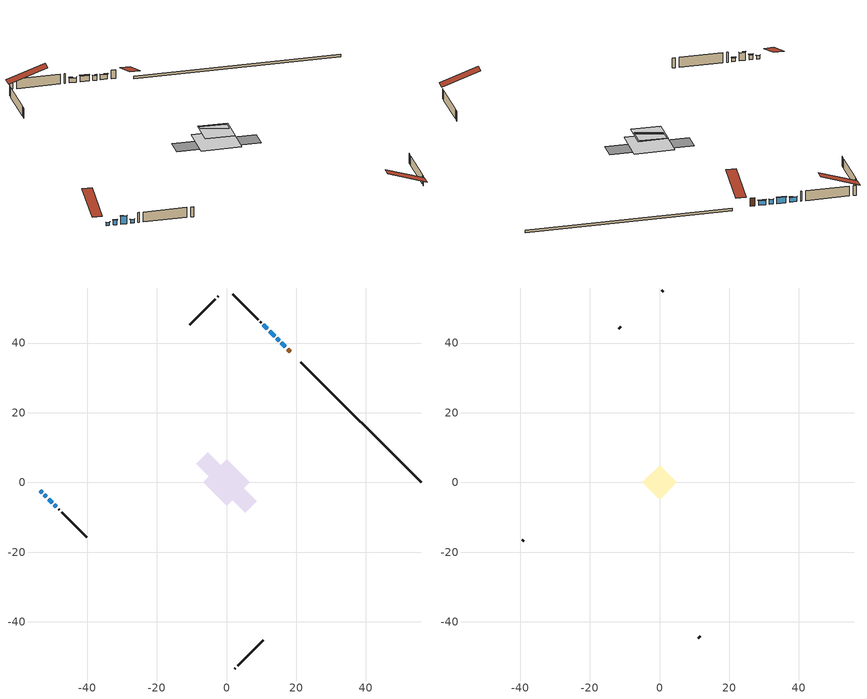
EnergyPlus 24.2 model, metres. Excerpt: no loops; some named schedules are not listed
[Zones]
conditioned space
 floor adiabatic (Floor3 construction): -6.73,0 0,6.73 6.73,0 0,-6.73 z0.61
 floor adiabatic (AdiabaticFloorConstruction): -6.73,0 0,6.73 6.73,0 0,-6.73 z0.61
 floor foundation (Slab1 construction): -8.62,5.39 -5.39,8.62 8.62,-5.39 5.39,-8.62 z0
 wall outside (AdiabaticWallConstruction 1): 18.28,37.52 17.56,38.24 z0.61:2.64
 wall outside (AdiabaticWallConstruction): 16.91,38.9 15.74,40.07 / 15.08,40.72 14.49,41.32 / 11.72,44.08 10.57,45.24 / -52.27,-3.54 -51.69,-4.12 z0.61:1.78; 13.83,41.97 12.38,43.43 z0.61:2.03; -53.43,-2.38 -52.92,-2.89 z0.61:1.37; -51.03,-4.77 -50.04,-5.76 z0.61:2.57; -49.39,-6.42 -48.81,-6.99 z0.61:1.47
 wall outside (Wall1 construction): 2.38,-53.42 2.58,-53.23 / -48.16,-7.65 -47.96,-7.85 / -2.38,53.42 -2.58,53.23 / 9.91,45.89 9.71,46.09 z0.61:3.05
 wall outside (Wall2 construction): 3.24,-52.57 10.51,-45.3 / -47.3,-8.51 -40.03,-15.78 / -3.24,52.57 -10.51,45.3 / 9.06,46.75 1.78,54.02 z0.61:3.05
 wall foundation (FoundationWall1 construction): 55.81,0 21.32,34.48 z0:0.61
 window (WindowConstruction): 16.91,38.9 15.74,40.07 z0.61:1.78
 window (WindowConstruction 1): 15.08,40.72 14.49,41.32 z0.61:1.78
 window (WindowConstruction 2): 13.83,41.97 12.38,43.43 z0.61:2.03
 window (WindowConstruction 3): 11.72,44.09 10.57,45.24 z0.61:1.78
 window (WindowConstruction 4): -53.42,-2.38 -52.92,-2.88 z0.61:1.37
 window (WindowConstruction 5): -52.26,-3.54 -51.69,-4.12 z0.61:1.78
 window (WindowConstruction 6): -51.03,-4.77 -50.05,-5.76 z0.61:2.57
 window (WindowConstruction 7): -49.39,-6.42 -48.81,-6.99 z0.61:1.47
 door (Door): 18.28,37.52 17.56,38.24 z0.61:2.64
 ceiling adiabatic (AdiabaticFloorConstruction): 0,-6.73 6.73,0 0,6.73 -6.73,0 z0.61
attic - vented
 floor to conditioned space (Floor1 construction Reversed): -5.01,0 0,5.01 5.01,0 0,-5.01 z3.05
 floor to conditioned space (Floor2 construction Reversed): -4.51,0 0,4.51 4.51,0 0,-4.51 z3.05
 wall outside (Wall3 construction): 11.17,-44.64 11.64,-44.17 / -39.37,-16.44 -38.9,-16.91 / -11.17,44.64 -11.64,44.17 / 1.13,54.68 0.66,55.15 z0.61:3.05
 roof outside (Roof1 construction): 1.73,-54.08,3.05 -4.82,-47.53,6.13 -6.55,-49.26,6.13 0,-55.81,3.05; -54.08,-1.73,3.05 -47.53,4.82,6.13 -49.26,6.55,6.13 -55.81,0,3.05; -1.73,54.08,3.05 4.82,47.53,6.13 6.55,49.26,6.13 0,55.81,3.05; 18.94,36.87,3.05 12.39,30.32,6.13 14.12,28.6,6.13 20.66,35.14,3.05
shading: 15.63,40.17 17.01,38.79 17.12,38.9 15.74,40.28 z1.93; 14.38,41.42 15.19,40.62 15.29,40.72 14.49,41.53 z1.93; 12.27,43.53 13.94,41.87 14.04,41.97 12.38,43.64 z2.18; 10.46,45.34 11.83,43.98 11.93,44.09 10.57,45.45 z1.93; -52.82,-2.99 -53.53,-2.28 -53.64,-2.38 -52.92,-3.1 z1.52; -51.58,-4.22 -52.37,-3.44 -52.48,-3.54 -51.69,-4.33 z1.93; -49.94,-5.87 -51.14,-4.67 -51.24,-4.77 -50.05,-5.97 z2.72; -48.71,-7.1 -49.49,-6.31 -49.6,-6.42 -48.81,-7.21 z1.62
[Building]
Building 1: Terrain=Suburbs
[Site:Location]
Sydney AP_NS: Latitude {deg}=46.16; Longitude {deg}=-60.05; Time Zone {hr}=-4; Elevation {m}=62; Keep Site Location Information=Yes
[Site:GroundTemperature:Shallow]
2.62187, 0.93492, 0.799824, 1.60037, 4.8141, 8.01286, 10.786, 12.5427, 12.692, 11.2632, 8.56075, 5.46011
[Site:WaterMainsTemperature]
Calculation Method=Schedule; Temperature Schedule=mains temperature schedule
[Material] Roughness=Rough; Thermal Absorptance=0.9
Name | Thickness {m} | Conductivity {W/m-K} | Density {kg/m3} | Specific Heat {J/kg-K} | Solar Absorptance | Visible Absorptance
asphalt or fiberglass shingles | 0.00635 | 0.162714 | 1121.4 | 1465.45 | 0.4 | 0.4
ceiling loosefill ins | 0.254 | 0.0480833 | 16.02 | 1046.75 | 0.7 | 0.7
ceiling loosefill ins 1 | 0.0846667 | 0.0480833 | 16.02 | 1046.75 | 0.7 | 0.7
ceiling stud and cavity | 0.1397 | 0.140171 | 65.682 | 1177.47 | 0.7 | 0.7
ceiling stud and cavity 1 | 0.1397 | 0.0949009 | 65.682 | 1177.47 | 0.7 | 0.7
concrete 4.0 in. | 0.1016 | 1.803125 | 2242.8 | 837.4 | 0.7 | 0.7
concrete 8.0 in. | 0.2032 | 1.803125 | 2242.8 | 837.4 | 0.7 | 0.7
door material | 0.04445 | 0.053851 | 512.64 | 1214.23 | 0.7 | 0.7
exterior vertical ins | 0.00497452 | 0.029427 | 32.04 | 1214.23 | 0.7 | 0.7
floor covering | 0.0127 | 0.0433444 | 54.468 | 1339.84 | 0.6 | 0.6
floor rigid ins | 0.103632 | 0.029427 | 32.04 | 1214.23 | 0.7 | 0.7
floor rigid ins 1; wall rigid ins 1 | 0.512978 | 0.029427 | 32.04 | 1214.23 | 0.7 | 0.7
floor stud and cavity | 0.1397 | 0.359161 | 92.3553 | 1139.71 | 0.7 | 0.7
floor stud and cavity 1 | 0.1397 | 1.75129 | 37.0049 | 1207.88 | 0.7 | 0.7
furniture material conditioned space 1 | 0.1524 | 0.115458 | 640.8 | 1214.23 | 0.6 | 0.6
gypsum board | 0.0127 | 0.160291 | 801 | 837.4 | 0.6 | 0.6
gypsum board 1 | 0.0127 | 0.160291 | 801 | 837.4 | 0.7 | 0.7
osb sheathing 0.5 in. | 0.0127 | 0.115458 | 512.64 | 1214.23 | 0.7 | 0.7
osb sheathing 0.75 in. | 0.01905 | 0.115458 | 512.64 | 1214.23 | 0.7 | 0.7
wall rigid ins | 0.051816 | 0.029427 | 32.04 | 1214.23 | 0.7 | 0.7
wall stud and cavity | 0.1397 | 0.0812061 | 139.0536 | 1170.24 | 0.7 | 0.7
wall stud and cavity 1 | 0.1397 | 0.19304 | 139.0536 | 1170.24 | 0.7 | 0.7
wall stud and cavity 2 | 0.0889 | 6.1454 | 50.32683 | 1063.81 | 0.6 | 0.6
wall stud and cavity 3 | 0.0889 | 0.380278 | 52.3479 | 1209.89 | 0.7 | 0.7
wall stud and cavity 4 | 0.0889 | 0.391764 | 83.0341 | 1211.67 | 0.7 | 0.7
wood siding | 0.0254 | 0.102417 | 544.68 | 1172.36 | 0.4 | 0.4
wood siding 1 | 0.00254 | 0.102417 | 544.68 | 1172.36 | 0.4 | 0.4
wood siding 2; wood siding 3 | 0.0254 | 0.102417 | 544.68 | 1172.36 | 0.7 | 0.7
[WindowMaterial:SimpleGlazingSystem]
Name | U-Factor {W/m2-K} | Solar Heat Gain Coefficient
WindowMaterial | 2.787898 | 0.59
WindowMaterial 1 | 2.77711 | 0.53
WindowMaterial 2 | 2.79244 | 0.62
WindowMaterial 3 | 6.65348 | 0.77
WindowMaterial 4 | 2.76405 | 0.45
WindowMaterial 5 | 2.77597 | 0.52
WindowMaterial 6 | 2.82935 | 0.57
WindowMaterial 7 | 2.770864 | 0.49
[Construction]
AdiabaticFloorConstruction: floor stud and cavity 1, floor rigid ins 1, osb sheathing 0.75 in., floor covering
AdiabaticWallConstruction: wood siding 2, wall rigid ins 1, wall stud and cavity 3, gypsum board
AdiabaticWallConstruction 1: wood siding 3, wall rigid ins 1, wall stud and cavity 3, gypsum board
Door: door material
Floor1 construction Reversed: gypsum board, ceiling stud and cavity, ceiling loosefill ins
Floor2 construction Reversed: gypsum board, ceiling stud and cavity 1, ceiling loosefill ins 1
Floor3 construction: floor stud and cavity, floor rigid ins, osb sheathing 0.75 in., floor covering
FoundationWall1 construction: concrete 8.0 in., gypsum board 1
furniture construction conditioned space 1: furniture material conditioned space 1
PartitionWallConstruction: gypsum board, wall stud and cavity 4, gypsum board
Roof1 construction: asphalt or fiberglass shingles
Slab1 construction: concrete 4.0 in.
Wall1 construction: wood siding, osb sheathing 0.5 in., wall stud and cavity, gypsum board
Wall2 construction: wood siding, wall rigid ins, osb sheathing 0.5 in., wall stud and cavity 1, gypsum board
Wall3 construction: wood siding 1, wall stud and cavity 2
WindowConstruction: WindowMaterial
WindowConstruction 1: WindowMaterial 1
WindowConstruction 2: WindowMaterial 2
WindowConstruction 3: WindowMaterial 3
WindowConstruction 4: WindowMaterial 4
WindowConstruction 5: WindowMaterial 5
WindowConstruction 6: WindowMaterial 6
WindowConstruction 7: WindowMaterial 7
[Zone] Multiplier=1; Part of Total Floor Area=Yes
Name | Volume {m3}
attic - vented | 45.6842
conditioned space | 214
[Space]
Name | Zone | Volume {m3}
attic - vented 1 | attic - vented | 45.6842
conditioned space 1 | conditioned space | 214
[ZoneInfiltration:EffectiveLeakageArea]
infil attic - vented 1: Zone or Space=attic - vented 1; Schedule=Always On Discrete; Effective Air Leakage Area {cm2}=3208.59; Stack Coefficient=0.000384167; Wind Coefficient=1.32428e-05
[ZoneMixing]
whole house fan mix: Zone or Space=attic - vented; Schedule=Always On Continuous; Design Flow Rate Calculation Method=Flow/Zone; Design Flow Rate {m3/s}=0; Source Zone or Space=conditioned space
[SurfaceProperty:ExposedFoundationPerimeter]
Slab1: Exposed Perimeter Calculation Method=TotalExposedPerimeter; Total Exposed Perimeter {m}=48.769
[InternalMass] Zone or ZoneList=conditioned space; Space or SpaceList=conditioned space 1
Name | Construction | Surface Area {m2}
furniture mass conditioned space 1 | furniture construction conditioned space 1 | 108.704
partition wall mass | PartitionWallConstruction | 181.18
[Lights]
interior lighting: Zone or ZoneList or Space or SpaceList=conditioned space 1; Schedule=interior lighting schedule; Design Level Calculation Method=LightingLevel; Lighting Level {W}=343.2; Return Air Fraction=0; Fraction Radiant=0.6; Fraction Visible=0.2; Fraction Replaceable=1
[People]
occupants: Zone or ZoneList or Space or SpaceList=conditioned space 1; Number of People Schedule=occupants schedule; Number of People Calculation Method=People; Number of People=3; Fraction Radiant=0.314171; Sensible Heat Fraction=0.56303; Activity Level Schedule=occupants activity schedule; Carbon Dioxide Generation Rate {m3/s-W}=0; Enable ASHRAE 55 Comfort Warnings=No; Mean Radiant Temperature Calculation Type=EnclosureAveraged
[ElectricEquipment] Zone or ZoneList or Space or SpaceList=conditioned space 1; Design Level Calculation Method=EquipmentLevel
Name | Schedule | Design Level {W} | Fraction Latent | Fraction Radiant | Fraction Lost
clothes dryer | clothes dryer schedule | 140.772 | 0.015 | 0.081 | 0.85
clothes washer | clothes washer schedule | 32.1985 | 0.03 | 0.162 | 0.7
cooking range | cooking range schedule | 215.147 | 0.08 | 0.432 | 0.2
dishwasher | dishwasher schedule | 66.8632 | 0.3 | 0.18 | 0.4
fridge | fridge schedule | 72.9452 | 0 | 0.6 | 0
mech vent bath fan 0 | mech vent bath fan 0 schedule | 50.2 | 0 | 0 | 1
mech vent house fan | mech vent house fan schedule | 19.9167 | 0 | 0 | 0.5
mech vent house fan cfis | mech vent house fan cfis schedule | 0 | 0 | 0 | 0
misc plug loads | misc plug loads schedule | 494.7 | 0.045 | 0.513 | 0.1
whole house fan | Always On Discrete | 0 | 0 | 0 | 1
[OtherEquipment] Zone or ZoneList or Space or SpaceList=conditioned space 1; Design Level Calculation Method=EquipmentLevel
Name | Fuel Type | Schedule | Design Level {W} | Fraction Latent | Fraction Radiant | Fraction Lost
clothes dryer 1 | Electricity | clothes dryer schedule | 0 | 0.015 | 0.081 | 0.85
cooking range 1 | Electricity | cooking range schedule | 0 | 0.08 | 0.432 | 0.2
general water use latent | None | general water use schedule | 62.594 | 1 | 0 | 0
general water use sensible | None | general water use schedule | -61.6891 | 0 | 0.6 | 0
mech vent house fan latent load | None | Always On Discrete | 0 | 1 | 0 | 0
mech vent house fan sensible load | None | Always On Discrete | 0 | 0 | 0 | 0
water heater energy adjustment1 | Electricity | Always On Discrete | 0.01 | 0 | 0 | 1
[ZoneInfiltration:DesignFlowRate] Zone or ZoneList or Space or SpaceList=conditioned space 1; Schedule=Always On Discrete; Design Flow Rate Calculation Method=Flow/Zone; Design Flow Rate {m3/s}=0
infil flow; natural vent flow; whole house fan flow
[ZoneControl:Thermostat]
conditioned space Thermostat: Zone or ZoneList=conditioned space; Control Type Schedule=conditioned space Thermostat Schedule; Control 1=conditioned space temperature setpoint; Temperature Difference Between Cutout And Setpoint {deltaC}=0
[ZoneHVAC:Baseboard:Convective:Electric]
electric baseboard: Availability Schedule=Always On Discrete; Heating Design Capacity {W}=11060.5; Efficiency=1
[Zone equipment]
conditioned space: electric baseboard
[Foundation:Kiva]
Foundation Kiva 1: Initial Indoor Air Temperature {C}=18; Wall Height Above Grade {m}=0.609996; Wall Depth Below Slab {m}=0.2032; Custom Block Material Name 1=exterior vertical ins; Custom Block Depth 1 {m}=0.609996; Custom Block X Position 1 {m}=0.2159; Custom Block Z Position 1 {m}=0
[Foundation:Kiva:Settings]
Soil Conductivity {W/m-K}=0.849921; Soil Density {kg/m3}=1842.3; Soil Specific Heat {J/kg-K}=418.7; Ground Solar Absorptivity=0.9; Ground Thermal Absorptivity=0.9; Ground Surface Roughness {m}=0.03; Far-Field Width {m}=40; Deep-Ground Boundary Condition=ZeroFlux; Deep-Ground Depth {m}=40; Minimum Cell Dimension {m}=0.2; Maximum Cell Growth Coefficient=3; Simulation Timestep=Timestep
[Exterior:Lights]
exterior lighting: Schedule=exterior lighting schedule; Design Level {W}=75.6
[EnergyManagementSystem:GlobalVariable]
infil_program_Qfan
infil_program_Qinf
natural_vent_program_Qnv
natural_vent_program_Qwhf
[EnergyManagementSystem:Sensor]
Name | Output:Variable or Output:Meter Index Key | Output:Variable or Output:Meter
airflow_gain | infil flow | Infiltration Sensible Heat Gain Energy
airflow_gain_1 | natural vent flow | Infiltration Sensible Heat Gain Energy
airflow_gain_2 | whole house fan flow | Infiltration Sensible Heat Gain Energy
airflow_loss | infil flow | Infiltration Sensible Heat Loss Energy
airflow_loss_1 | natural vent flow | Infiltration Sensible Heat Loss Energy
airflow_loss_2 | whole house fan flow | Infiltration Sensible Heat Loss Energy
clg_load_cond |  | Cooling:EnergyTransfer:Zone:CONDITIONED SPACE
clg_sp_s; clg_sp_s_1 | cooling setpoint | Schedule Value
clothes_dryer_exhaust_0_sch_s | clothes dryer exhaust 0 schedule | Schedule Value
conditioned_space_clg_unmet_s | conditioned space | Zone Cooling Setpoint Not Met Time
conditioned_space_htg_unmet_s | conditioned space | Zone Heating Setpoint Not Met Time
cool_season | cooling season schedule | Schedule Value
fridge_tin_s | conditioned space | Zone Mean Air Temperature
htg_load_cond |  | Heating:EnergyTransfer:Zone:CONDITIONED SPACE
htg_sp_s; htg_sp_s_1 | heating setpoint | Schedule Value
ig_ee_conv | clothes dryer | Electric Equipment Convective Heating Energy
ig_ee_conv_2 | cooking range | Electric Equipment Convective Heating Energy
ig_ee_conv_4 | fridge | Electric Equipment Convective Heating Energy
ig_ee_conv_5 | misc plug loads | Electric Equipment Convective Heating Energy
ig_ee_conv_6 | whole house fan | Electric Equipment Convective Heating Energy
ig_ee_rad | clothes dryer | Electric Equipment Radiant Heating Energy
ig_ee_rad_2 | cooking range | Electric Equipment Radiant Heating Energy
ig_ee_rad_4 | fridge | Electric Equipment Radiant Heating Energy
ig_ee_rad_5 | misc plug loads | Electric Equipment Radiant Heating Energy
ig_ee_rad_6 | whole house fan | Electric Equipment Radiant Heating Energy
ig_lgt_conv | interior lighting | Lights Convective Heating Energy
ig_lgt_rad | interior lighting | Lights Radiant Heating Energy
ig_lgt_vis | interior lighting | Lights Visible Radiation Heating Energy
ig_oe_conv | clothes dryer 1 | Other Equipment Convective Heating Energy
ig_oe_conv_1 | cooking range 1 | Other Equipment Convective Heating Energy
ig_oe_conv_2 | general water use latent | Other Equipment Convective Heating Energy
ig_oe_conv_3 | general water use sensible | Other Equipment Convective Heating Energy
ig_oe_conv_4 | water heater energy adjustment1 | Other Equipment Convective Heating Energy
ig_oe_rad | clothes dryer 1 | Other Equipment Radiant Heating Energy
ig_oe_rad_1 | cooking range 1 | Other Equipment Radiant Heating Energy
ig_oe_rad_2 | general water use latent | Other Equipment Radiant Heating Energy
ig_oe_rad_3 | general water use sensible | Other Equipment Radiant Heating Energy
ig_oe_rad_4 | water heater energy adjustment1 | Other Equipment Radiant Heating Energy
ig_ppl_conv | occupants | People Convective Heating Energy
ig_ppl_rad | occupants | People Radiant Heating Energy
im_conv | furniture mass conditioned space 1 | Surface Inside Face Convection Heat Gain Energy
im_conv_1 | partition wall mass | Surface Inside Face Convection Heat Gain Energy
im_ig | furniture mass conditioned space 1 | Surface Inside Face Internal Gains Radiation Heat Gain Energy
im_ig_1 | partition wall mass | Surface Inside Face Internal Gains Radiation Heat Gain Energy
im_lgt | furniture mass conditioned space 1 | Surface Inside Face Lights Radiation Heat Gain Energy
im_lgt_1 | partition wall mass | Surface Inside Face Lights Radiation Heat Gain Energy
im_sol | furniture mass conditioned space 1 | Surface Inside Face Solar Radiation Heat Gain Energy
im_sol_1 | partition wall mass | Surface Inside Face Solar Radiation Heat Gain Energy
im_surf | furniture mass conditioned space 1 | Surface Inside Face Net Surface Thermal Radiation Heat Gain Energy
im_surf_1 | partition wall mass | Surface Inside Face Net Surface Thermal Radiation Heat Gain Energy
mech_vent_bath_fan_0_sch_s | mech vent bath fan 0 schedule | Schedule Value
mv_conv | mech vent bath fan 0 | Electric Equipment Convective Heating Energy
mv_conv_1 | mech vent house fan | Electric Equipment Convective Heating Energy
mv_conv_2 | mech vent house fan cfis | Electric Equipment Convective Heating Energy
mv_conv_3 | mech vent house fan latent load | Other Equipment Convective Heating Energy
mv_conv_4 | mech vent house fan sensible load | Other Equipment Convective Heating Energy
mv_rad | mech vent bath fan 0 | Electric Equipment Radiant Heating Energy
mv_rad_1 | mech vent house fan | Electric Equipment Radiant Heating Energy
mv_rad_2 | mech vent house fan cfis | Electric Equipment Radiant Heating Energy
mv_rad_3 | mech vent house fan latent load | Other Equipment Radiant Heating Energy
mv_rad_4 | mech vent house fan sensible load | Other Equipment Radiant Heating Energy
natural_vent_s | natural vent schedule | Schedule Value
out_pb_s |  | Site Outdoor Air Barometric Pressure
out_wt_s |  | Site Outdoor Air Humidity Ratio
site_vw_s |  | Site Wind Speed
ss_back_out | Window1 | Surface Window Shortwave from Zone Back Out Window Heat Transfer Rate
ss_back_out_1 | Window2 | Surface Window Shortwave from Zone Back Out Window Heat Transfer Rate
ss_back_out_2 | Window3 | Surface Window Shortwave from Zone Back Out Window Heat Transfer Rate
ss_back_out_3 | Window4 | Surface Window Shortwave from Zone Back Out Window Heat Transfer Rate
ss_back_out_4 | Window6 | Surface Window Shortwave from Zone Back Out Window Heat Transfer Rate
ss_back_out_5 | Window7 | Surface Window Shortwave from Zone Back Out Window Heat Transfer Rate
ss_back_out_6 | Window8 | Surface Window Shortwave from Zone Back Out Window Heat Transfer Rate
ss_back_out_7 | Window9 | Surface Window Shortwave from Zone Back Out Window Heat Transfer Rate
ss_conv | Door1 | Surface Inside Face Convection Heat Gain Energy
ss_conv_1 | Window1 | Surface Inside Face Convection Heat Gain Energy
ss_conv_2 | Window2 | Surface Inside Face Convection Heat Gain Energy
ss_conv_3 | Window3 | Surface Inside Face Convection Heat Gain Energy
ss_conv_4 | Window4 | Surface Inside Face Convection Heat Gain Energy
ss_conv_5 | Window6 | Surface Inside Face Convection Heat Gain Energy
ss_conv_6 | Window7 | Surface Inside Face Convection Heat Gain Energy
ss_conv_7 | Window8 | Surface Inside Face Convection Heat Gain Energy
ss_conv_8 | Window9 | Surface Inside Face Convection Heat Gain Energy
ss_ig | Door1 | Surface Inside Face Internal Gains Radiation Heat Gain Energy
ss_ig_1 | Window1 | Surface Inside Face Internal Gains Radiation Heat Gain Energy
ss_ig_2 | Window2 | Surface Inside Face Internal Gains Radiation Heat Gain Energy
ss_ig_3 | Window3 | Surface Inside Face Internal Gains Radiation Heat Gain Energy
ss_ig_4 | Window4 | Surface Inside Face Internal Gains Radiation Heat Gain Energy
ss_ig_5 | Window6 | Surface Inside Face Internal Gains Radiation Heat Gain Energy
ss_ig_6 | Window7 | Surface Inside Face Internal Gains Radiation Heat Gain Energy
ss_ig_7 | Window8 | Surface Inside Face Internal Gains Radiation Heat Gain Energy
ss_ig_8 | Window9 | Surface Inside Face Internal Gains Radiation Heat Gain Energy
ss_lgt | Door1 | Surface Inside Face Lights Radiation Heat Gain Energy
ss_sol | Door1 | Surface Inside Face Solar Radiation Heat Gain Energy
ss_surf | Door1 | Surface Inside Face Net Surface Thermal Radiation Heat Gain Energy
ss_surf_1 | Window1 | Surface Inside Face Net Surface Thermal Radiation Heat Gain Energy
ss_surf_2 | Window2 | Surface Inside Face Net Surface Thermal Radiation Heat Gain Energy
ss_surf_3 | Window3 | Surface Inside Face Net Surface Thermal Radiation Heat Gain Energy
ss_surf_4 | Window4 | Surface Inside Face Net Surface Thermal Radiation Heat Gain Energy
ss_surf_5 | Window6 | Surface Inside Face Net Surface Thermal Radiation Heat Gain Energy
ss_surf_6 | Window7 | Surface Inside Face Net Surface Thermal Radiation Heat Gain Energy
ss_surf_7 | Window8 | Surface Inside Face Net Surface Thermal Radiation Heat Gain Energy
ss_surf_8 | Window9 | Surface Inside Face Net Surface Thermal Radiation Heat Gain Energy
ss_trans_in | Window1 | Surface Window Transmitted Solar Radiation Rate
ss_trans_in_1 | Window2 | Surface Window Transmitted Solar Radiation Rate
ss_trans_in_2 | Window3 | Surface Window Transmitted Solar Radiation Rate
ss_trans_in_3 | Window4 | Surface Window Transmitted Solar Radiation Rate
ss_trans_in_4 | Window6 | Surface Window Transmitted Solar Radiation Rate
ss_trans_in_5 | Window7 | Surface Window Transmitted Solar Radiation Rate
ss_trans_in_6 | Window8 | Surface Window Transmitted Solar Radiation Rate
ss_trans_in_7 | Window9 | Surface Window Transmitted Solar Radiation Rate
ss_trans_out | Window1 | Surface Inside Face Initial Transmitted Diffuse Transmitted Out Window Solar Radiation Rate
ss_trans_out_1 | Window2 | Surface Inside Face Initial Transmitted Diffuse Transmitted Out Window Solar Radiation Rate
ss_trans_out_2 | Window3 | Surface Inside Face Initial Transmitted Diffuse Transmitted Out Window Solar Radiation Rate
ss_trans_out_3 | Window4 | Surface Inside Face Initial Transmitted Diffuse Transmitted Out Window Solar Radiation Rate
ss_trans_out_4 | Window6 | Surface Inside Face Initial Transmitted Diffuse Transmitted Out Window Solar Radiation Rate
ss_trans_out_5 | Window7 | Surface Inside Face Initial Transmitted Diffuse Transmitted Out Window Solar Radiation Rate
ss_trans_out_6 | Window8 | Surface Inside Face Initial Transmitted Diffuse Transmitted Out Window Solar Radiation Rate
ss_trans_out_7 | Window9 | Surface Inside Face Initial Transmitted Diffuse Transmitted Out Window Solar Radiation Rate
s_conv | Floor1 | Surface Inside Face Convection Heat Gain Energy
s_conv_1 | Floor2 | Surface Inside Face Convection Heat Gain Energy
s_conv_10 | Wall1:45 | Surface Inside Face Convection Heat Gain Energy
s_conv_11 | Wall2:135 | Surface Inside Face Convection Heat Gain Energy
s_conv_12 | Wall2:225 | Surface Inside Face Convection Heat Gain Energy
s_conv_13 | Wall2:315 | Surface Inside Face Convection Heat Gain Energy
s_conv_14 | Wall2:45 | Surface Inside Face Convection Heat Gain Energy
s_conv_2 | Floor3 | Surface Inside Face Convection Heat Gain Energy
s_conv_3 | FoundationWall1 | Surface Inside Face Convection Heat Gain Energy
s_conv_4 | inferred conditioned ceiling | Surface Inside Face Convection Heat Gain Energy
s_conv_5 | inferred conditioned floor | Surface Inside Face Convection Heat Gain Energy
s_conv_6 | Slab1 | Surface Inside Face Convection Heat Gain Energy
s_conv_7 | Wall1:135 | Surface Inside Face Convection Heat Gain Energy
s_conv_8 | Wall1:225 | Surface Inside Face Convection Heat Gain Energy
s_conv_9 | Wall1:315 | Surface Inside Face Convection Heat Gain Energy
s_ig | Floor1 | Surface Inside Face Internal Gains Radiation Heat Gain Energy
s_ig_1 | Floor2 | Surface Inside Face Internal Gains Radiation Heat Gain Energy
s_ig_10 | Wall1:45 | Surface Inside Face Internal Gains Radiation Heat Gain Energy
s_ig_11 | Wall2:135 | Surface Inside Face Internal Gains Radiation Heat Gain Energy
s_ig_12 | Wall2:225 | Surface Inside Face Internal Gains Radiation Heat Gain Energy
s_ig_13 | Wall2:315 | Surface Inside Face Internal Gains Radiation Heat Gain Energy
s_ig_14 | Wall2:45 | Surface Inside Face Internal Gains Radiation Heat Gain Energy
s_ig_2 | Floor3 | Surface Inside Face Internal Gains Radiation Heat Gain Energy
s_ig_3 | FoundationWall1 | Surface Inside Face Internal Gains Radiation Heat Gain Energy
s_ig_4 | inferred conditioned ceiling | Surface Inside Face Internal Gains Radiation Heat Gain Energy
s_ig_5 | inferred conditioned floor | Surface Inside Face Internal Gains Radiation Heat Gain Energy
s_ig_6 | Slab1 | Surface Inside Face Internal Gains Radiation Heat Gain Energy
s_ig_7 | Wall1:135 | Surface Inside Face Internal Gains Radiation Heat Gain Energy
s_ig_8 | Wall1:225 | Surface Inside Face Internal Gains Radiation Heat Gain Energy
s_ig_9 | Wall1:315 | Surface Inside Face Internal Gains Radiation Heat Gain Energy
s_lgt | Floor1 | Surface Inside Face Lights Radiation Heat Gain Energy
s_lgt_1 | Floor2 | Surface Inside Face Lights Radiation Heat Gain Energy
s_lgt_10 | Wall1:45 | Surface Inside Face Lights Radiation Heat Gain Energy
s_lgt_11 | Wall2:135 | Surface Inside Face Lights Radiation Heat Gain Energy
s_lgt_12 | Wall2:225 | Surface Inside Face Lights Radiation Heat Gain Energy
s_lgt_13 | Wall2:315 | Surface Inside Face Lights Radiation Heat Gain Energy
s_lgt_14 | Wall2:45 | Surface Inside Face Lights Radiation Heat Gain Energy
s_lgt_2 | Floor3 | Surface Inside Face Lights Radiation Heat Gain Energy
s_lgt_3 | FoundationWall1 | Surface Inside Face Lights Radiation Heat Gain Energy
s_lgt_4 | inferred conditioned ceiling | Surface Inside Face Lights Radiation Heat Gain Energy
